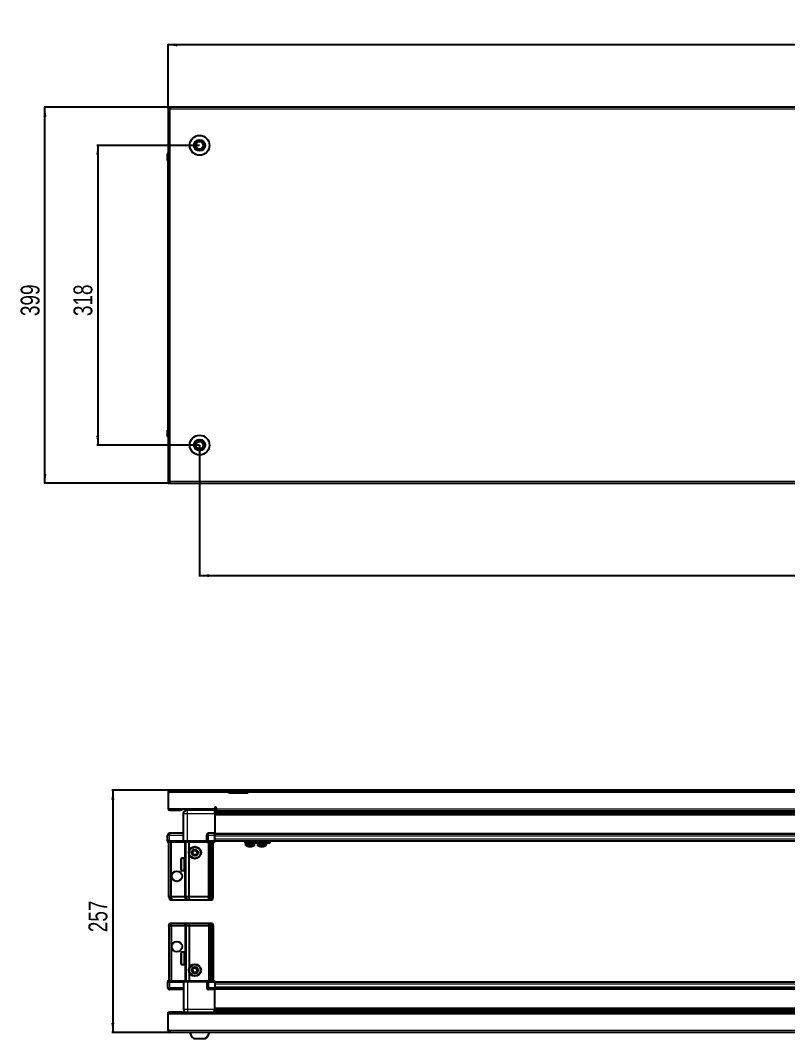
# Model space of a CAD drawing. Header units: millimetres. Extents: x 1214 to 4909, y 675 to 1887.
# Drawn here: x 1214 to 2029, y 675 to 1755 of the extents above; entities that cross this region are included whole.
import ezdxf

# ---------------------------------------------------------------- set-up
doc = ezdxf.new("R2010")
doc.units = ezdxf.units.MM
doc.layers.add('FORMAT', color=7, linetype='Continuous')
doc.styles.add('SLDTEXTSTYLE0', font='TXT', dxfattribs={"width": 0.75})
doc.dimstyles.new('SLDDIMSTYLE0', dxfattribs={"dimtxt": 20, "dimasz": 10, "dimexe": 0, "dimexo": 0.0625, "dimgap": 5, "dimtad": 2, "dimdec": 1, "dimrnd": 1e-09, "dimzin": 12, "dimdsep": 46, "dimtxsty": 'SLDTEXTSTYLE0', "dimsah": 1, "dimcen": 0.09, "dimadec": 0, "dimazin": 3, "dimtfac": 1, "dimtofl": 0, "dimtmove": 0, "dimatfit": 3, "dimfxl": 0, "dimfrac": 2, "dimtolj": 1, "dimtzin": 12, "dimarcsym": 0})

# ---------------------------------------------------------------- blocks, each defined once
blk = doc.blocks.new('_D')
at = {"layer": 'FORMAT'}
for p, q in [((1370.4, 1662.8), (1238.9, 1662.8)), ((1239.9, 1263.8), (1239.9, 1662.8)), ((1370.4, 1263.8), (1238.9, 1263.8))]:
    blk.add_line(p, q, dxfattribs=at)
for points in [[(1239.9, 1662.8), (1238.3, 1652.8), (1241.4, 1652.8)], [(1239.9, 1263.8), (1241.4, 1273.8), (1238.3, 1273.8)]]:
    blk.add_solid(points, dxfattribs=at)
at = {"layer": 'FORMAT', "insert": (1214.1, 1441.2), "char_height": 20, "attachment_point": 1, "rotation": 90, "style": 'SLDTEXTSTYLE0'}
blk.add_mtext('399', dxfattribs=at)
blk = doc.blocks.new('_D_1')
at = {"layer": 'FORMAT'}
for p, q in [((1370.4, 1662.8), (1370.4, 1729.8)), ((2769.4, 1728.8), (1370.4, 1728.8)), ((2769.4, 1662.8), (2769.4, 1729.8))]:
    blk.add_line(p, q, dxfattribs=at)
for points in [[(1370.4, 1728.8), (1380.4, 1727.3), (1380.4, 1730.4)], [(2769.4, 1728.8), (2759.4, 1730.4), (2759.4, 1727.3)]]:
    blk.add_solid(points, dxfattribs=at)
at = {"layer": 'FORMAT', "insert": (2040.3, 1754.6), "char_height": 20, "attachment_point": 1, "style": 'SLDTEXTSTYLE0'}
blk.add_mtext('1399', dxfattribs=at)
blk = doc.blocks.new('_D_2')
at = {"layer": 'FORMAT'}
for p, q in [((1403.9, 1304.3), (1403.9, 1164.8)), ((2735.9, 1304.3), (2735.9, 1164.8)), ((1403.9, 1165.8), (2735.9, 1165.8))]:
    blk.add_line(p, q, dxfattribs=at)
for points in [[(1403.9, 1165.8), (1413.9, 1164.3), (1413.9, 1167.4)], [(2735.9, 1165.8), (2725.9, 1167.4), (2725.9, 1164.3)]]:
    blk.add_solid(points, dxfattribs=at)
at = {"layer": 'FORMAT', "insert": (2040.3, 1191.6), "char_height": 20, "attachment_point": 1, "style": 'SLDTEXTSTYLE0'}
blk.add_mtext('1332', dxfattribs=at)
blk = doc.blocks.new('_D_4')
at = {"layer": 'FORMAT'}
for p, q in [((1403.9, 1622.3), (1294.9, 1622.3)), ((1295.9, 1622.3), (1295.9, 1304.3)), ((1403.9, 1304.3), (1294.9, 1304.3))]:
    blk.add_line(p, q, dxfattribs=at)
for points in [[(1295.9, 1622.3), (1294.3, 1612.3), (1297.4, 1612.3)], [(1295.9, 1304.3), (1297.4, 1314.3), (1294.3, 1314.3)]]:
    blk.add_solid(points, dxfattribs=at)
at = {"layer": 'FORMAT', "insert": (1270.1, 1441.2), "char_height": 20, "attachment_point": 1, "rotation": 90, "style": 'SLDTEXTSTYLE0'}
blk.add_mtext('318', dxfattribs=at)
blk = doc.blocks.new('_D_9')
at = {"layer": 'FORMAT'}
for p, q in [((2064.1, 938.2), (1310.9, 938.2)), ((1311.9, 938.2), (1311.9, 681.2)), ((1372.5, 681.2), (1310.9, 681.2))]:
    blk.add_line(p, q, dxfattribs=at)
for points in [[(1311.9, 938.2), (1310.3, 928.2), (1313.4, 928.2)], [(1311.9, 681.2), (1313.4, 691.2), (1310.3, 691.2)]]:
    blk.add_solid(points, dxfattribs=at)
at = {"layer": 'FORMAT', "insert": (1286.1, 787.6), "char_height": 20, "attachment_point": 1, "rotation": 90, "style": 'SLDTEXTSTYLE0'}
blk.add_mtext('257', dxfattribs=at)

msp = doc.modelspace()

# ---------------------------------------------------------------- linework, layer by layer
at = {"color": 7, "linetype": 'Continuous', "lineweight": 25}
for p, q in [((1370.37, 1661.33), (1370.37, 1662.83)), ((1372.47, 1662.83), (1370.37, 1662.83)), ((1370.37, 1661.33), (1372.47, 1661.33)), ((1370.37, 1661.33), (1370.37, 1660.73)), ((1370.37, 1660.73), (1370.37, 1265.93)), ((1370.37, 1660.73), (1372.47, 1660.73)), ((1372.47, 1662.83), (1372.47, 1660.73)), ((2767.27, 1662.83), (1372.47, 1662.83)), ((1369.87, 1612.83), (1369.87, 1606.33)), ((1369.87, 1606.33), (1369.87, 1612.83)), ((1369.87, 1606.33), (1369.87, 1606.33)), ((1370.37, 1606.33), (1369.87, 1606.33)), ((1370.02, 1606.33), (1370.02, 1320.33)), ((1369.87, 1320.33), (1369.87, 1320.33)), ((1369.87, 1313.83), (1369.87, 1320.33)), ((1369.87, 1320.33), (1369.87, 1320.33)), ((1369.87, 1320.33), (1369.87, 1313.83)), ((1370.37, 1320.33), (1369.87, 1320.33)), ((1370.37, 1312.51), (1370.37, 1312.51)), ((1372.47, 1265.93), (1370.37, 1265.93)), ((1370.37, 1265.93), (1370.37, 1265.33)), ((1372.47, 1265.33), (1370.37, 1265.33)), ((1370.37, 1265.33), (1370.37, 1263.83)), ((1372.47, 1265.93), (1372.47, 1263.83)), ((1370.37, 1263.83), (1372.47, 1263.83)), ((1372.47, 1263.83), (2767.27, 1263.83)), ((1371.37, 935.84), (1370.37, 935.84)), ((1370.37, 935.84), (1370.37, 934.94)), ((1371.37, 934.94), (1370.37, 934.94)), ((1370.37, 934.94), (1370.37, 918.44)), ((1371.37, 935.84), (1371.37, 934.94)), ((1371.97, 937.94), (1434.87, 937.94)), ((1434.87, 935.84), (1434.87, 937.94)), ((1434.87, 937.94), (1444.87, 937.94)), ((1444.87, 936.44), (1434.87, 936.44)), ((1434.87, 934.94), (1434.87, 935.84)), ((1454.87, 934.94), (1434.87, 934.94)), ((1444.87, 937.94), (1454.87, 937.94)), ((1454.87, 936.44), (1444.87, 936.44)), ((1454.87, 937.94), (1454.87, 935.84)), ((1454.87, 937.94), (2684.87, 937.94)), ((1454.87, 934.94), (1454.87, 935.84)), ((1370.37, 918.44), (1419.87, 918.44)), ((1385.37, 918.44), (1385.37, 916.94)), ((1390.62, 918.44), (1390.62, 916.94)), ((1417.12, 916.94), (1417.12, 918.44)), ((1419.87, 918.44), (1419.87, 919.29)), ((1419.87, 918.44), (1419.87, 916.94)), ((1421.87, 919.29), (1421.87, 918.54)), ((1421.87, 916.44), (1421.87, 918.54)), ((1372.47, 916.94), (1383.37, 916.94)), ((1385.37, 916.94), (1383.37, 916.94)), ((1386.87, 884.44), (1386.87, 913.44)), ((1419.87, 916.94), (1390.87, 916.94)), ((1419.87, 916.29), (1443.75, 916.29)), ((2719.87, 914.49), (1419.87, 914.49)), ((2719.87, 914.46), (1419.87, 914.46)), ((1419.87, 913.44), (1419.87, 892.44)), ((1421.87, 916.44), (2057.37, 916.44)), ((1438.38, 916.44), (1438.38, 916.29)), ((1438.54, 916.44), (1438.54, 916.29)), ((1438.74, 916.44), (1438.74, 916.29)), ((1439.29, 916.44), (1439.29, 916.29)), ((1439.71, 916.44), (1439.71, 916.29)), ((1440.6, 916.44), (1440.6, 916.29)), ((1441.18, 916.44), (1441.18, 916.29)), ((1442.32, 916.44), (1442.32, 916.29)), ((1443.01, 916.44), (1443.01, 916.29)), ((1443.75, 916.29), (1444.29, 916.29)), ((1444.29, 916.44), (1444.29, 916.29)), ((1444.29, 916.29), (1444.3, 916.29)), ((1444.3, 916.29), (1445.03, 916.29)), ((1444.48, 916.44), (1444.48, 916.29)), ((1444.98, 916.44), (1444.98, 916.29)), ((1445.03, 916.44), (1445.03, 916.29)), ((1445.03, 916.29), (1446, 916.29)), ((1445.03, 916.29), (1445.03, 916.29)), ((1446, 916.29), (2693.75, 916.29)), ((1446.32, 916.44), (1446.32, 916.29)), ((1446.33, 916.44), (1446.33, 916.29)), ((1447.03, 916.44), (1447.03, 916.29)), ((1448.21, 916.44), (1448.21, 916.29)), ((1448.82, 916.44), (1448.82, 916.29)), ((1449.77, 916.44), (1449.77, 916.29)), ((1450.22, 916.44), (1450.22, 916.29)), ((1450.85, 916.44), (1450.85, 916.29)), ((1451.1, 916.44), (1451.1, 916.29)), ((1451.35, 916.44), (1451.35, 916.29)), ((1451.37, 916.44), (1451.37, 916.29)), ((1369.87, 884.44), (1369.87, 890.44)), ((1386.87, 892.44), (1371.87, 892.44)), ((1411.37, 884.44), (1411.37, 890.44)), ((1419.87, 892.44), (1413.37, 892.44)), ((1419.87, 890.44), (1419.87, 892.44)), ((1419.87, 891.79), (2059.87, 891.79)), ((1419.87, 884.44), (1419.87, 890.44)), ((1369.87, 884.44), (1369.87, 884.1)), ((1369.87, 884.44), (1369.87, 884.44)), ((1369.87, 884.44), (1369.87, 884.1)), ((1371.87, 884.44), (1369.87, 884.44)), ((1369.87, 884.1), (1370.37, 883.24)), ((1369.87, 884.1), (1370.37, 883.24)), ((1370.37, 883.24), (1371.87, 883.24)), ((1371.37, 824.94), (1371.37, 883.24)), ((1371.87, 884.44), (1386.67, 884.44)), ((1386.67, 883.24), (1371.87, 883.24)), ((1373.87, 824.94), (1373.87, 883.24)), ((1386.67, 884.44), (1386.87, 884.44)), ((1386.87, 883.24), (1386.67, 883.24)), ((1386.87, 884.44), (1386.87, 883.24)), ((1386.87, 884.44), (1390.87, 884.44)), ((1390.87, 883.24), (1386.87, 883.24)), ((1389.37, 824.94), (1389.37, 883.24)), ((1390.87, 884.44), (1411.17, 884.44)), ((1411.17, 883.24), (1390.87, 883.24)), ((1392.87, 874.44), (1392.87, 883.24)), ((1411.17, 884.44), (1411.37, 884.44)), ((1411.37, 883.24), (1411.17, 883.24)), ((1411.37, 884.44), (1411.37, 883.24)), ((1413.37, 884.44), (1411.37, 884.44)), ((1411.37, 884.44), (1413.37, 884.44)), ((1411.37, 883.24), (1412.05, 883.24)), ((1419.87, 883.24), (1412.05, 883.24)), ((1413.37, 884.44), (1419.87, 884.44)), ((1413.37, 884.1), (1419.87, 884.1)), ((1414.37, 824.94), (1414.37, 883.24)), ((1415.37, 824.94), (1415.37, 883.24)), ((1416.87, 824.94), (1416.87, 883.24)), ((1418.37, 824.94), (1418.37, 883.24)), ((1419.87, 884.59), (2059.87, 884.59)), ((1419.87, 884.44), (1419.87, 884.1)), ((1419.87, 884.1), (1419.87, 883.24)), ((1452.32, 882.09), (1452.32, 884.59)), ((1455.32, 882.09), (1452.32, 882.09)), ((1452.67, 882.09), (1452.67, 880.18)), ((1455.32, 884.59), (1455.32, 882.09)), ((1475.52, 882.09), (1455.32, 882.09)), ((1462.17, 880.18), (1462.17, 882.09)), ((1465.12, 882.09), (1465.12, 880.18)), ((1465.17, 882.09), (1465.17, 880.18)), ((1474.67, 880.18), (1474.67, 882.09)), ((1475.52, 882.09), (1475.52, 884.59)), ((1478.52, 882.09), (1475.52, 882.09)), ((1478.52, 884.59), (1478.52, 882.09)), ((1384.17, 853.74), (1384.17, 865.14)), ((1387.87, 865.94), (1384.97, 865.94)), ((1387.37, 865.84), (1387.87, 865.84)), ((1387.37, 865.84), (1387.37, 865.68)), ((1387.37, 865.68), (1387.87, 865.68)), ((1387.37, 865.19), (1387.87, 865.19)), ((1387.37, 865.19), (1387.37, 864.81)), ((1387.37, 864.81), (1387.87, 864.81)), ((1387.87, 865.84), (1387.87, 865.94)), ((1387.87, 865.68), (1387.87, 865.84)), ((1387.87, 865.19), (1387.87, 865.68)), ((1387.87, 864.81), (1387.87, 865.19)), ((1387.87, 863.97), (1387.87, 864.81)), ((1392.87, 824.94), (1392.87, 869.44)), ((1387.37, 863.97), (1387.87, 863.97)), ((1387.37, 863.97), (1387.37, 863.42)), ((1387.37, 863.42), (1387.87, 863.42)), ((1387.37, 862.31), (1387.87, 862.31)), ((1387.37, 862.31), (1387.37, 861.63)), ((1387.37, 861.63), (1387.87, 861.63)), ((1387.37, 860.37), (1387.87, 860.37)), ((1387.37, 860.37), (1387.37, 859.63)), ((1387.37, 860.07), (1387.87, 860.07)), ((1387.37, 859.63), (1387.87, 859.63)), ((1387.37, 858.34), (1387.87, 858.34)), ((1387.37, 858.34), (1387.37, 857.62)), ((1387.37, 858.2), (1387.87, 858.2)), ((1387.37, 857.62), (1387.87, 857.62)), ((1387.37, 856.41), (1387.87, 856.41)), ((1387.37, 856.41), (1387.37, 855.78)), ((1387.37, 855.78), (1387.87, 855.78)), ((1387.37, 854.78), (1387.87, 854.78)), ((1387.37, 854.78), (1387.37, 854.3)), ((1387.37, 854.3), (1387.87, 854.3)), ((1387.37, 853.61), (1387.87, 853.61)), ((1387.37, 853.61), (1387.37, 853.32)), ((1387.87, 863.42), (1387.87, 863.97)), ((1387.97, 863.84), (1387.87, 863.84)), ((1387.87, 862.31), (1387.87, 863.42)), ((1387.87, 861.63), (1387.87, 862.31)), ((1387.87, 860.37), (1387.87, 861.63)), ((1387.87, 860.07), (1387.87, 860.37)), ((1387.87, 858.34), (1387.87, 859.63)), ((1387.87, 857.62), (1387.87, 858.2)), ((1387.87, 856.41), (1387.87, 857.62)), ((1387.87, 855.78), (1387.87, 856.41)), ((1387.87, 854.78), (1387.87, 855.78)), ((1387.87, 855.04), (1387.97, 855.04)), ((1387.87, 854.3), (1387.87, 854.78)), ((1387.87, 853.61), (1387.87, 854.3)), ((1387.87, 853.32), (1387.87, 853.61)), ((1387.97, 862.32), (1387.97, 863.84)), ((1387.97, 855.04), (1387.97, 862.32)), ((1388.86, 862.75), (1388.37, 863.44)), ((1388.37, 855.44), (1388.37, 863.44)), ((1388.37, 855.44), (1388.86, 856.13)), ((1389.34, 863.44), (1388.86, 862.75)), ((1388.86, 856.13), (1388.86, 862.75)), ((1388.86, 856.13), (1389.34, 855.44)), ((1389.37, 863.44), (1389.34, 863.44)), ((1389.34, 855.44), (1389.34, 863.44)), ((1389.34, 855.44), (1389.37, 855.44)), ((1384.97, 852.94), (1387.87, 852.94)), ((1387.37, 853.32), (1387.87, 853.32)), ((1387.37, 853), (1387.87, 853)), ((1387.37, 853), (1387.37, 852.94)), ((1387.37, 852.94), (1387.87, 852.94)), ((1387.87, 853), (1387.87, 853.32)), ((1387.87, 852.94), (1387.87, 853)), ((1387.87, 852.94), (1387.87, 852.94)), ((1373.87, 824.94), (1371.37, 824.94)), ((1371.37, 824.94), (1372.18, 821.94)), ((1372.18, 821.94), (1374.03, 821.94)), ((1388.37, 824.94), (1373.87, 824.94)), ((1373.87, 824.94), (1374.03, 821.94)), ((1374.03, 821.94), (1388.37, 821.94)), ((1389.37, 824.94), (1388.37, 824.94)), ((1388.37, 821.94), (1390.18, 821.94)), ((1392.87, 824.94), (1389.37, 824.94)), ((1389.37, 824.94), (1390.18, 821.94)), ((1390.18, 821.94), (1393.21, 821.94)), ((1413.37, 824.94), (1392.87, 824.94)), ((1393.21, 821.94), (1392.87, 824.94)), ((1393.21, 821.94), (1413.37, 821.94)), ((1414.37, 824.94), (1413.37, 824.94)), ((1413.37, 821.94), (1415.18, 821.94)), ((1415.37, 824.94), (1414.37, 824.94)), ((1415.18, 821.94), (1414.37, 824.94)), ((1415.18, 821.94), (1415.92, 821.94)), ((1416.87, 824.94), (1415.37, 824.94)), ((1415.92, 821.94), (1415.37, 824.94)), ((1415.92, 821.94), (1416.42, 821.94)), ((1416.42, 821.94), (1416.87, 824.94)), ((1416.42, 821.94), (1417.57, 821.94)), ((1418.37, 824.94), (1416.87, 824.94)), ((1417.57, 821.94), (1418.37, 824.94)), ((1371.37, 794.24), (1372.18, 797.24)), ((1373.87, 794.24), (1371.37, 794.24)), ((1371.37, 794.24), (1371.37, 735.94)), ((1372.18, 797.24), (1374.03, 797.24)), ((1373.87, 794.24), (1374.03, 797.24)), ((1388.37, 794.24), (1373.87, 794.24)), ((1373.87, 794.24), (1373.87, 735.94)), ((1374.03, 797.24), (1388.37, 797.24)), ((1388.37, 797.24), (1390.18, 797.24)), ((1389.37, 794.24), (1388.37, 794.24)), ((1389.37, 794.24), (1390.18, 797.24)), ((1392.87, 794.24), (1389.37, 794.24)), ((1389.37, 794.24), (1389.37, 735.94)), ((1390.18, 797.24), (1393.21, 797.24)), ((1393.21, 797.24), (1392.87, 794.24)), ((1413.37, 794.24), (1392.87, 794.24)), ((1392.87, 794.24), (1392.87, 749.74)), ((1393.21, 797.24), (1413.37, 797.24)), ((1413.37, 797.24), (1415.18, 797.24)), ((1414.37, 794.24), (1413.37, 794.24)), ((1415.18, 797.24), (1414.37, 794.24)), ((1414.37, 794.24), (1414.37, 735.94)), ((1415.37, 794.24), (1414.37, 794.24)), ((1415.18, 797.24), (1415.92, 797.24)), ((1415.92, 797.24), (1415.37, 794.24)), ((1415.37, 794.24), (1415.37, 735.94)), ((1416.87, 794.24), (1415.37, 794.24)), ((1415.92, 797.24), (1416.42, 797.24)), ((1416.42, 797.24), (1417.57, 797.24)), ((1416.42, 797.24), (1416.87, 794.24)), ((1416.87, 794.24), (1416.87, 735.94)), ((1418.37, 794.24), (1416.87, 794.24)), ((1417.57, 797.24), (1418.37, 794.24)), ((1418.37, 794.24), (1418.37, 735.94)), ((1384.17, 754.04), (1384.17, 765.44)), ((1387.37, 766.24), (1384.97, 766.24)), ((1387.37, 766.24), (1387.37, 766.23)), ((1387.37, 766.23), (1387.87, 766.23)), ((1387.37, 766.04), (1387.87, 766.04)), ((1387.37, 766.04), (1387.37, 765.82)), ((1387.37, 765.82), (1387.87, 765.82)), ((1387.37, 765.25), (1387.87, 765.25)), ((1387.37, 765.25), (1387.37, 764.82)), ((1387.37, 764.82), (1387.87, 764.82)), ((1387.37, 763.91), (1387.87, 763.91)), ((1387.37, 763.91), (1387.37, 763.32)), ((1387.37, 763.32), (1387.87, 763.32)), ((1387.37, 762.17), (1387.87, 762.17)), ((1387.37, 762.17), (1387.37, 761.47)), ((1387.37, 761.47), (1387.87, 761.47)), ((1387.37, 760.19), (1387.87, 760.19)), ((1387.37, 760.19), (1387.37, 759.45)), ((1387.37, 760.04), (1387.87, 760.04)), ((1387.37, 759.54), (1387.87, 759.54)), ((1387.37, 759.45), (1387.87, 759.45)), ((1387.37, 758.16), (1387.87, 758.16)), ((1387.37, 758.16), (1387.37, 757.46)), ((1387.37, 757.46), (1387.87, 757.46)), ((1387.37, 756.29), (1387.87, 756.29)), ((1387.37, 756.29), (1387.37, 755.69)), ((1387.87, 766.04), (1387.87, 766.23)), ((1387.87, 765.82), (1387.87, 766.04)), ((1387.87, 765.25), (1387.87, 765.82)), ((1387.87, 764.82), (1387.87, 765.25)), ((1387.87, 763.91), (1387.87, 764.82)), ((1387.97, 764.14), (1387.87, 764.14)), ((1387.87, 763.32), (1387.87, 763.91)), ((1387.87, 762.17), (1387.87, 763.32)), ((1387.87, 761.47), (1387.87, 762.17)), ((1387.87, 760.19), (1387.87, 761.47)), ((1387.87, 760.04), (1387.87, 760.19)), ((1387.87, 759.45), (1387.87, 759.54)), ((1387.87, 758.16), (1387.87, 759.45)), ((1387.87, 757.46), (1387.87, 758.16)), ((1387.87, 756.29), (1387.87, 757.46)), ((1387.87, 755.69), (1387.87, 756.29)), ((1387.97, 755.34), (1387.97, 764.14)), ((1388.86, 763.05), (1388.37, 763.74)), ((1388.37, 755.74), (1388.37, 763.74)), ((1388.37, 755.74), (1388.86, 756.43)), ((1389.34, 763.74), (1388.86, 763.05)), ((1388.86, 756.43), (1388.86, 763.05)), ((1388.86, 756.43), (1389.34, 755.74)), ((1389.37, 763.74), (1389.34, 763.74)), ((1389.34, 755.74), (1389.34, 763.74)), ((1384.97, 753.24), (1387.37, 753.24)), ((1387.37, 755.69), (1387.87, 755.69)), ((1387.37, 754.76), (1387.87, 754.76)), ((1387.37, 754.76), (1387.37, 754.31)), ((1387.37, 754.31), (1387.87, 754.31)), ((1387.37, 753.71), (1387.87, 753.71)), ((1387.37, 753.71), (1387.37, 753.47)), ((1387.37, 753.47), (1387.87, 753.47)), ((1387.37, 753.25), (1387.87, 753.25)), ((1387.37, 753.25), (1387.37, 753.24)), ((1387.37, 753.24), (1387.87, 753.24)), ((1387.87, 754.76), (1387.87, 755.69)), ((1387.87, 755.34), (1387.97, 755.34)), ((1387.87, 754.31), (1387.87, 754.76)), ((1387.87, 753.71), (1387.87, 754.31)), ((1387.87, 753.47), (1387.87, 753.71)), ((1387.87, 753.25), (1387.87, 753.47)), ((1387.87, 753.24), (1387.87, 753.25)), ((1389.34, 755.74), (1389.37, 755.74)), ((1370.37, 735.94), (1369.87, 735.07)), ((1369.87, 734.74), (1369.87, 735.07)), ((1369.87, 734.74), (1371.87, 734.74)), ((1369.87, 734.74), (1369.87, 728.74)), ((1371.87, 735.94), (1370.37, 735.94)), ((1371.87, 735.94), (1386.67, 735.94)), ((1386.67, 734.74), (1371.87, 734.74)), ((1371.87, 734.74), (1386.67, 734.74)), ((1386.67, 735.94), (1386.87, 735.94)), ((1386.87, 734.74), (1386.67, 734.74)), ((1386.87, 734.74), (1386.87, 735.94)), ((1386.87, 735.94), (1390.87, 735.94)), ((1390.87, 734.74), (1386.87, 734.74)), ((1386.87, 734.74), (1386.87, 705.74)), ((1390.87, 735.94), (1411.17, 735.94)), ((1411.17, 734.74), (1390.87, 734.74)), ((1392.87, 744.74), (1392.87, 735.94)), ((1411.17, 735.94), (1411.37, 735.94)), ((1411.37, 734.74), (1411.17, 734.74)), ((1411.37, 734.74), (1411.37, 735.94)), ((1412.05, 735.94), (1411.37, 735.94)), ((1411.37, 734.74), (1413.37, 734.74)), ((1411.37, 734.74), (1411.37, 728.74)), ((1412.05, 735.94), (1419.87, 735.94)), ((1419.87, 735.07), (1413.37, 735.07)), ((1419.87, 734.74), (1413.37, 734.74)), ((1413.37, 734.74), (1419.87, 734.74)), ((1419.87, 735.94), (1419.87, 735.07)), ((1419.87, 735.07), (1419.87, 735.07)), ((1419.87, 734.74), (1419.87, 735.07)), ((1419.87, 734.74), (1419.87, 734.74)), ((1419.87, 734.74), (1419.87, 728.74)), ((2059.87, 734.59), (1419.87, 734.59)), ((1386.87, 726.74), (1371.87, 726.74)), ((1419.87, 726.74), (1413.37, 726.74)), ((1419.87, 728.74), (1419.87, 726.74)), ((2059.87, 727.39), (1419.87, 727.39)), ((1419.87, 705.74), (1419.87, 726.74)), ((1370.37, 700.64), (1370.37, 702.74)), ((1370.37, 702.74), (2769.37, 702.74)), ((1385.37, 702.84), (1372.47, 702.84)), ((1385.37, 702.84), (1385.37, 702.74)), ((1419.72, 702.74), (1419.72, 705.74)), ((1419.87, 704.71), (2719.87, 704.71)), ((1419.87, 704.68), (2719.87, 704.68)), ((1443.75, 702.89), (1419.87, 702.89)), ((1438.37, 702.74), (1438.37, 702.89)), ((1438.41, 702.74), (1438.41, 702.89)), ((1438.68, 702.74), (1438.68, 702.89)), ((1438.95, 702.74), (1438.95, 702.89)), ((1439.6, 702.74), (1439.6, 702.89)), ((1440.06, 702.74), (1440.06, 702.89)), ((1441.03, 702.74), (1441.03, 702.89)), ((1441.65, 702.74), (1441.65, 702.89)), ((1442.83, 702.74), (1442.83, 702.89)), ((1443.49, 702.74), (1443.49, 702.89)), ((1443.55, 702.74), (1443.55, 702.89)), ((1444.84, 702.89), (1443.75, 702.89)), ((1445.57, 702.89), (1444.84, 702.89)), ((1444.84, 702.74), (1444.84, 702.89)), ((1444.84, 702.89), (1444.84, 702.89)), ((1444.85, 702.74), (1444.85, 702.89)), ((1445.35, 702.74), (1445.35, 702.89)), ((1445.58, 702.89), (1445.57, 702.89)), ((1445.58, 702.74), (1445.58, 702.89)), ((1446, 702.89), (1445.58, 702.89)), ((2693.75, 702.89), (1446, 702.89)), ((1446.85, 702.74), (1446.85, 702.89)), ((1447.54, 702.74), (1447.54, 702.89)), ((1448.67, 702.74), (1448.67, 702.89)), ((1449.24, 702.74), (1449.24, 702.89)), ((1450.11, 702.74), (1450.11, 702.89)), ((1450.52, 702.74), (1450.52, 702.89)), ((1451.05, 702.74), (1451.05, 702.89)), ((1451.24, 702.74), (1451.24, 702.89)), ((1451.37, 702.74), (1451.37, 702.89)), ((1370.37, 683.34), (1370.37, 700.64)), ((1372.47, 683.34), (1370.37, 683.34)), ((1372.47, 683.34), (1372.47, 681.24)), ((2767.27, 681.24), (1372.47, 681.24)), ((1397.87, 674.64), (1409.87, 674.64))]:
    msp.add_line(p, q, dxfattribs=at)
at = {"color": 8, "linetype": 'Continuous', "lineweight": 18}
for p, q in [((2767.27, 1660.73), (1372.47, 1660.73)), ((1372.47, 1660.73), (1372.47, 1265.93)), ((1370.37, 1612.83), (1369.87, 1612.83)), ((1370.37, 1313.83), (1369.87, 1313.83)), ((1372.47, 1265.93), (2767.27, 1265.93)), ((1434.87, 935.84), (1371.37, 935.84)), ((1444.87, 936.44), (1444.87, 937.94)), ((2684.87, 935.84), (1454.87, 935.84)), ((1372.47, 918.44), (1372.47, 916.94)), ((1383.37, 916.94), (1383.37, 918.44)), ((1421.87, 918.54), (2057.37, 918.54)), ((1390.87, 913.44), (1419.87, 913.44)), ((1390.87, 884.44), (1390.87, 913.44)), ((1419.87, 916.94), (1421.87, 916.94)), ((2719.87, 915.7), (1419.87, 915.7)), ((1419.87, 913.25), (2719.87, 913.25)), ((2719.87, 911.84), (1419.87, 911.84)), ((1369.87, 890.44), (1371.87, 890.44)), ((1371.87, 892.44), (1371.87, 890.44)), ((1371.87, 884.44), (1371.87, 890.44)), ((1371.87, 890.44), (1386.87, 890.44)), ((1411.37, 890.44), (1413.37, 890.44)), ((1413.37, 890.44), (1413.37, 892.44)), ((1413.37, 884.44), (1413.37, 890.44)), ((1413.37, 890.44), (1419.87, 890.44)), ((1419.87, 892.44), (2059.87, 892.44)), ((1419.87, 889.79), (2059.87, 889.79)), ((1419.87, 886.59), (2059.87, 886.59)), ((1371.87, 884.44), (1371.87, 883.24)), ((1386.67, 883.24), (1386.67, 884.44)), ((1388.37, 863.44), (1388.37, 883.24)), ((1390.87, 884.44), (1390.87, 883.24)), ((1411.17, 883.24), (1411.17, 884.44)), ((1413.37, 884.44), (1413.37, 884.1)), ((1413.37, 824.94), (1413.37, 883.24)), ((1462.17, 880.18), (1452.67, 880.18)), ((1461.98, 879.81), (1452.87, 879.81)), ((1465.17, 880.18), (1465.12, 880.18)), ((1474.67, 880.18), (1465.17, 880.18)), ((1465.37, 879.81), (1465.32, 879.81)), ((1474.48, 879.81), (1465.37, 879.81)), ((1384.97, 852.94), (1384.97, 865.94)), ((1388.37, 824.94), (1388.37, 855.44)), ((1388.37, 824.94), (1388.37, 821.94)), ((1413.37, 821.94), (1413.37, 824.94)), ((1388.37, 794.24), (1388.37, 797.24)), ((1388.37, 794.24), (1388.37, 763.74)), ((1413.37, 797.24), (1413.37, 794.24)), ((1413.37, 794.24), (1413.37, 735.94)), ((1384.97, 753.24), (1384.97, 766.24)), ((1388.37, 755.74), (1388.37, 735.94)), ((1371.87, 734.74), (1371.87, 735.94)), ((1371.87, 734.74), (1371.87, 728.74)), ((1386.67, 734.74), (1386.67, 735.94)), ((1390.87, 734.74), (1390.87, 735.94)), ((1390.87, 734.74), (1390.87, 705.74)), ((1411.17, 734.74), (1411.17, 735.94)), ((1413.37, 734.74), (1413.37, 735.07)), ((1413.37, 734.74), (1413.37, 728.74)), ((1419.87, 734.74), (1419.87, 735.07)), ((1369.87, 728.74), (1371.87, 728.74)), ((1371.87, 728.74), (1386.87, 728.74)), ((1371.87, 726.74), (1371.87, 728.74)), ((1411.37, 728.74), (1413.37, 728.74)), ((1413.37, 728.74), (1419.87, 728.74)), ((1413.37, 728.74), (1413.37, 726.74)), ((2059.87, 732.59), (1419.87, 732.59)), ((2059.87, 729.39), (1419.87, 729.39)), ((2059.87, 726.74), (1419.87, 726.74)), ((1372.47, 702.74), (1372.47, 702.84)), ((1390.87, 705.74), (1419.87, 705.74)), ((1419.87, 707.33), (2719.87, 707.33)), ((2719.87, 705.92), (1419.87, 705.92)), ((1419.87, 703.47), (2719.87, 703.47)), ((2769.37, 700.64), (1370.37, 700.64)), ((2767.27, 683.34), (1372.47, 683.34))]:
    msp.add_line(p, q, dxfattribs=at)
at = {"color": 7, "linetype": 'Continuous', "lineweight": 25, "flags": 128}
msp.add_lwpolyline([(1372.47, 702.84), (1372.06, 702.8), (1371.83, 702.74)], dxfattribs=at)
at = {"color": 7, "linetype": 'Continuous', "lineweight": 25}
for centre, radius in [((1403.87, 1622.33), 10.5), ((1403.87, 1622.33), 6), ((1403.87, 1622.33), 3.9), ((1403.87, 1304.33), 10.5), ((1403.87, 1304.33), 6), ((1403.87, 1304.33), 3.9), ((1398.87, 871.94), 6.5), ((1398.87, 871.94), 3.46), ((1379.87, 846.94), 5.5), ((1379.87, 772.24), 5.5), ((1398.87, 747.24), 6.5), ((1398.87, 747.24), 3.46)]:
    msp.add_circle(centre, radius, dxfattribs=at)
at = {"color": 8, "linetype": 'Continuous', "lineweight": 18}
for centre in [(1398.87, 871.94), (1398.87, 747.24)]:
    msp.add_circle(centre, 5.7, dxfattribs=at)
at = {"color": 7, "linetype": 'Continuous', "lineweight": 25}
for centre, radius, start, end in [((1403.87, 1622.33), 4.62, 120, 180), ((1403.87, 1622.33), 4.62, 180, 240), ((1403.87, 1622.33), 4.62, 60, 120), ((1403.87, 1622.33), 4.62, 0, 60), ((1403.87, 1622.33), 4.62, 300, 0), ((1371.87, 1612.83), 2, 138.59038, 180), ((1403.87, 1622.33), 4.62, 240, 300), ((1371.87, 1313.83), 2, 180, 221.39416), ((1403.87, 1304.33), 4.62, 120, 180), ((1403.87, 1304.33), 4.62, 60, 120), ((1403.87, 1304.33), 4.62, 360, 60), ((1403.87, 1304.33), 4.62, 180, 240), ((1403.87, 1304.33), 4.62, 240, 300), ((1403.87, 1304.33), 4.62, 300, 360), ((1372.47, 919.04), 2.1, 196.60155, 270), ((1420.87, 919.29), 1, 0, 180), ((1371.87, 890.44), 2, 90, 180), ((1413.37, 890.44), 2, 90, 180), ((1453.12, 880.18), 0.45, 180, 235.28209), ((1457.42, 886.39), 8, 235.28209, 258.9392), ((1457.42, 886.39), 8, 281.00757, 304.71791), ((1461.72, 880.18), 0.45, 304.71791, 0), ((1465.57, 880.18), 0.45, 180, 235.28209), ((1465.62, 880.18), 0.45, 180, 235.28209), ((1469.87, 886.39), 8, 235.28209, 256.54113), ((1469.92, 886.39), 8, 235.28209, 259.06255), ((1469.92, 886.39), 8, 280.87532, 304.71791), ((1474.22, 880.18), 0.45, 304.71791, 0), ((1384.97, 865.14), 0.8, 90, 180), ((1398.87, 871.94), 2.5, 134.92207, 194.92207), ((1398.87, 871.94), 2.5, 194.92207, 254.92207), ((1398.87, 871.94), 2.5, 74.92207, 134.92207), ((1398.87, 871.94), 2.5, 254.92207, 314.92207), ((1398.87, 871.94), 2.5, 14.92207, 74.92207), ((1398.87, 871.94), 2.5, 314.92207, 14.92207), ((1384.97, 853.74), 0.8, 180, 270), ((1388.37, 863.84), 0.4, 180, 270), ((1388.37, 855.04), 0.4, 90, 180), ((1384.97, 765.44), 0.8, 90, 180), ((1388.37, 764.14), 0.4, 180, 270), ((1384.97, 754.04), 0.8, 180, 270), ((1388.37, 755.34), 0.4, 90, 180), ((1398.87, 747.24), 2.5, 147.37605, 207.37605), ((1398.87, 747.24), 2.5, 207.37605, 267.37605), ((1398.87, 747.24), 2.5, 87.37605, 147.37605), ((1398.87, 747.24), 2.5, 267.37605, 327.37605), ((1398.87, 747.24), 2.5, 27.37605, 87.37605), ((1398.87, 747.24), 2.5, 327.37605, 27.37605), ((1371.87, 728.74), 2, 180, 270), ((1413.37, 728.74), 2, 180, 270), ((1372.47, 683.34), 2.1, 180, 270), ((1372.47, 683.34), 0.6, 180, 270), ((1404.9, 684.26), 11.91, 194.70035, 233.8734), ((1402.85, 684.26), 11.91, 306.1266, 345.29965)]:
    msp.add_arc(centre, radius, start, end, dxfattribs=at)
for centre, start_param, end_param in [((1413.37, 880.64), 0, 0.7227342), ((1413.37, 738.53), 2.4188584, 3.1415927)]:
    msp.add_ellipse(centre, major_axis=(0, 3.46), ratio=0.5773503, start_param=start_param, end_param=end_param, dxfattribs=at)
for points, knots in [([(1399.26, 1622.33), (1399.59, 1622.9), (1400.15, 1623.88), (1400.97, 1625.31), (1401.38, 1626.02), (1401.56, 1626.33)], [0, 0, 0, 0, 0.4391308, 0.7513783, 1, 1, 1, 1]), ([(1401.56, 1618.33), (1401.23, 1618.9), (1400.67, 1619.88), (1399.85, 1621.31), (1399.44, 1622.02), (1399.26, 1622.33)], [0, 0, 0, 0, 0.4391308, 0.7513783, 1, 1, 1, 1]), ([(1401.56, 1626.33), (1401.77, 1626.33), (1402.47, 1626.33), (1403.78, 1626.33), (1405.17, 1626.33), (1405.92, 1626.33), (1406.18, 1626.33)], [0, 0, 0, 0, 0.1393293, 0.4852696, 0.8163565, 1, 1, 1, 1]), ([(1406.18, 1626.33), (1406.51, 1625.76), (1407.08, 1624.78), (1407.9, 1623.35), (1408.31, 1622.64), (1408.49, 1622.33)], [0, 0, 0, 0, 0.4391308, 0.7513783, 1, 1, 1, 1]), ([(1408.49, 1622.33), (1408.16, 1621.76), (1407.6, 1620.78), (1406.77, 1619.35), (1406.36, 1618.64), (1406.18, 1618.33)], [0, 0, 0, 0, 0.4391308, 0.7513783, 1, 1, 1, 1]), ([(1406.18, 1618.33), (1405.92, 1618.33), (1405.17, 1618.33), (1403.78, 1618.33), (1402.47, 1618.33), (1401.77, 1618.33), (1401.56, 1618.33)], [0, 0, 0, 0, 0.1836435, 0.5147304, 0.8606707, 1, 1, 1, 1]), ([(1399.26, 1304.33), (1399.59, 1304.9), (1400.15, 1305.88), (1400.97, 1307.31), (1401.38, 1308.02), (1401.56, 1308.33)], [0, 0, 0, 0, 0.4391308, 0.7513783, 1, 1, 1, 1]), ([(1401.56, 1308.33), (1401.77, 1308.33), (1402.47, 1308.33), (1403.78, 1308.33), (1405.17, 1308.33), (1405.92, 1308.33), (1406.18, 1308.33)], [0, 0, 0, 0, 0.1393293, 0.4852696, 0.8163565, 1, 1, 1, 1]), ([(1406.18, 1308.33), (1406.51, 1307.76), (1407.08, 1306.78), (1407.9, 1305.35), (1408.31, 1304.64), (1408.49, 1304.33)], [0, 0, 0, 0, 0.4391308, 0.7513783, 1, 1, 1, 1]), ([(1401.56, 1300.33), (1401.23, 1300.9), (1400.67, 1301.88), (1399.85, 1303.31), (1399.44, 1304.02), (1399.26, 1304.33)], [0, 0, 0, 0, 0.4391308, 0.7513783, 1, 1, 1, 1]), ([(1406.18, 1300.33), (1405.92, 1300.33), (1405.17, 1300.33), (1403.78, 1300.33), (1402.47, 1300.33), (1401.77, 1300.33), (1401.56, 1300.33)], [0, 0, 0, 0, 0.1836435, 0.5147304, 0.8606707, 1, 1, 1, 1]), ([(1408.49, 1304.33), (1408.16, 1303.76), (1407.6, 1302.78), (1406.77, 1301.35), (1406.36, 1300.64), (1406.18, 1300.33)], [0, 0, 0, 0, 0.4391308, 0.7513783, 1, 1, 1, 1]), ([(1371.96, 937.84), (1371.89, 937.83), (1371.57, 937.79), (1371.09, 937.46), (1370.62, 936.91), (1370.4, 936.33), (1370.38, 935.96), (1370.37, 935.84)], [0, 0, 0, 0, 0.0862, 0.3453145, 0.6044258, 0.863537, 1, 1, 1, 1]), ([(1371.37, 935.84), (1371.42, 936.09), (1371.51, 936.58), (1371.64, 937.22), (1371.77, 937.69), (1371.88, 937.91), (1371.95, 937.93), (1371.97, 937.94)], [0, 0, 0, 0, 0.2302553, 0.4485219, 0.6667858, 0.8850496, 1, 1, 1, 1]), ([(1386.87, 913.44), (1386.92, 913.88), (1386.99, 914.55), (1387.43, 915.37), (1387.88, 915.93), (1388.44, 916.38), (1389.26, 916.82), (1389.93, 916.89), (1390.37, 916.94)], [0, 0, 0, 0, 0.23945684, 0.36836066, 0.5, 0.63163934, 0.76054316, 1, 1, 1, 1]), ([(1390.87, 916.94), (1390.81, 916.94), (1390.68, 916.94), (1390.51, 916.94), (1390.4, 916.94), (1390.38, 916.94), (1390.37, 916.94)], [0, 0, 0, 0, 0.2493943, 0.5003335, 0.7501667, 1, 1, 1, 1]), ([(1419.87, 913.44), (1419.87, 913.83), (1419.87, 914.62), (1419.87, 915.67), (1419.87, 916.46), (1419.87, 916.88), (1419.87, 916.92), (1419.87, 916.94)], [0, 0, 0, 0, 0.2146939, 0.4293877, 0.6440816, 0.8587754, 1, 1, 1, 1]), ([(1455.92, 878.53), (1455.92, 878.53), (1455.92, 878.53), (1455.79, 878.56), (1455.61, 878.61), (1455.46, 878.66), (1455.38, 878.7), (1455.37, 878.71), (1455.37, 878.71), (1455.38, 878.71), (1455.41, 878.71), (1455.48, 878.69), (1455.77, 878.62), (1456.15, 878.55), (1456.56, 878.52), (1456.83, 878.55), (1456.99, 878.61), (1457.09, 878.68), (1457.17, 878.7), (1457.19, 878.71), (1457.21, 878.71), (1457.23, 878.71), (1457.27, 878.7), (1457.38, 878.67), (1457.53, 878.6), (1457.76, 878.54), (1458.05, 878.52), (1458.4, 878.54), (1458.7, 878.59), (1458.95, 878.64), (1459.06, 878.67), (1459.14, 878.69), (1459.2, 878.7), (1459.23, 878.71), (1459.25, 878.71), (1459.26, 878.71), (1459.26, 878.71)], [0, 0, 0, 0, 0.0260981, 0.0798373, 0.1372046, 0.1783571, 0.1990393, 0.2033396, 0.2076895, 0.2107229, 0.2145438, 0.2214795, 0.2486016, 0.3557772, 0.404897, 0.4544227, 0.54605, 0.5914038, 0.5971187, 0.6013251, 0.6043817, 0.6074438, 0.6119905, 0.6242286, 0.6785193, 0.7597502, 0.8043048, 0.8490258, 0.923625, 0.9513598, 0.9687075, 0.9799959, 0.9911421, 0.9954732, 0.998845, 1, 1, 1, 1]), ([(1459.26, 878.71), (1459.26, 878.71), (1459.27, 878.71), (1459.27, 878.7), (1459.23, 878.67), (1459.08, 878.6), (1458.95, 878.55), (1458.89, 878.52), (1458.94, 878.53), (1458.96, 878.54)], [0, 0, 0, 0, 0.01518292, 0.03653633, 0.09569973, 0.36014227, 0.67523868, 0.87453484, 1, 1, 1, 1]), ([(1468.41, 878.53), (1468.42, 878.53), (1468.43, 878.53), (1468.29, 878.57), (1468.13, 878.64), (1468.02, 878.69), (1468.01, 878.71), (1468.02, 878.71), (1468.03, 878.71), (1468.06, 878.71), (1468.15, 878.69), (1468.48, 878.61), (1468.91, 878.53), (1469.34, 878.53), (1469.56, 878.56), (1469.73, 878.61), (1469.85, 878.66), (1469.93, 878.7), (1469.98, 878.71), (1470.01, 878.71), (1470.03, 878.71), (1470.06, 878.71), (1470.11, 878.69), (1470.25, 878.62), (1470.4, 878.55), (1470.7, 878.52), (1471.09, 878.55), (1471.48, 878.61), (1471.77, 878.68), (1471.88, 878.7), (1471.9, 878.71), (1471.92, 878.71), (1471.92, 878.71), (1471.92, 878.7), (1471.86, 878.67), (1471.69, 878.6), (1471.49, 878.54), (1471.45, 878.53), (1471.44, 878.53)], [0, 0, 0, 0, 0.0283629, 0.08068229, 0.1383562, 0.16729235, 0.17091751, 0.17379549, 0.1766977, 0.18004982, 0.18639917, 0.21307731, 0.31901904, 0.35398038, 0.39928328, 0.44764465, 0.48233679, 0.49977215, 0.50339732, 0.50706434, 0.5096216, 0.51284268, 0.51868955, 0.54155386, 0.63190424, 0.67331293, 0.71506372, 0.79230674, 0.83054067, 0.83535832, 0.8389044, 0.84148121, 0.84406255, 0.84789549, 0.85821238, 0.90398018, 0.97245884, 1, 1, 1, 1]), ([(1396.09, 872.69), (1396.45, 873.05), (1397.13, 873.73), (1397.81, 874.41), (1398.13, 874.73)], [0, 0, 0, 0, 0.53468586, 1, 1, 1, 1]), ([(1396.83, 869.9), (1396.74, 870.23), (1396.53, 871.03), (1396.27, 871.99), (1396.12, 872.57), (1396.09, 872.69)], [0, 0, 0, 0, 0.3629006, 0.8668753, 1, 1, 1, 1]), ([(1399.62, 869.15), (1399.12, 869.28), (1398.19, 869.53), (1397.26, 869.78), (1396.83, 869.9)], [0, 0, 0, 0, 0.5346859, 1, 1, 1, 1]), ([(1398.13, 874.73), (1398.63, 874.59), (1399.56, 874.34), (1400.49, 874.09), (1400.92, 873.97)], [0, 0, 0, 0, 0.53468586, 1, 1, 1, 1]), ([(1401.66, 871.19), (1401.3, 870.82), (1400.61, 870.14), (1399.93, 869.46), (1399.62, 869.15)], [0, 0, 0, 0, 0.5346859, 1, 1, 1, 1]), ([(1400.92, 873.97), (1400.95, 873.85), (1401.1, 873.28), (1401.36, 872.31), (1401.57, 871.52), (1401.66, 871.19)], [0, 0, 0, 0, 0.1331247, 0.6370994, 1, 1, 1, 1]), ([(1395.99, 747.37), (1396.27, 747.8), (1396.79, 748.62), (1397.31, 749.42), (1397.55, 749.8)], [0, 0, 0, 0, 0.5346859, 1, 1, 1, 1]), ([(1397.32, 744.8), (1397.26, 744.92), (1396.98, 745.45), (1396.53, 746.33), (1396.15, 747.06), (1395.99, 747.37)], [0, 0, 0, 0, 0.1331247, 0.6370994, 1, 1, 1, 1]), ([(1397.55, 749.8), (1398.06, 749.78), (1399.03, 749.73), (1399.98, 749.69), (1400.43, 749.67)], [0, 0, 0, 0, 0.5346859, 1, 1, 1, 1]), ([(1401.76, 747.1), (1401.48, 746.67), (1400.96, 745.86), (1400.44, 745.05), (1400.2, 744.67)], [0, 0, 0, 0, 0.5346859, 1, 1, 1, 1]), ([(1400.43, 749.67), (1400.59, 749.36), (1400.97, 748.63), (1401.42, 747.75), (1401.7, 747.22), (1401.76, 747.1)], [0, 0, 0, 0, 0.3629006, 0.8668753, 1, 1, 1, 1]), ([(1400.2, 744.67), (1399.69, 744.7), (1398.72, 744.74), (1397.76, 744.78), (1397.32, 744.8)], [0, 0, 0, 0, 0.5346859, 1, 1, 1, 1]), ([(1386.87, 705.74), (1386.92, 705.3), (1386.99, 704.62), (1387.43, 703.8), (1387.88, 703.25), (1388.29, 702.89), (1388.55, 702.76), (1388.59, 702.74)], [0, 0, 0, 0, 0.3630185, 0.5584377, 0.7580039, 0.9575702, 1, 1, 1, 1]), ([(1419.87, 705.74), (1419.87, 705.34), (1419.87, 704.55), (1419.87, 703.53), (1419.87, 702.9), (1419.87, 702.75), (1419.87, 702.74)], [0, 0, 0, 0, 0.3255201, 0.6510403, 0.9765604, 1, 1, 1, 1])]:
    msp.add_open_spline(points, degree=3, knots=knots, dxfattribs=at)
at = {"color": 8, "linetype": 'Continuous', "lineweight": 18}
for points in [[(1386.87, 913.44), (1386.93, 913.44), (1387.05, 913.44), (1387.98, 913.44), (1389.3, 913.44), (1390.35, 913.44), (1390.87, 913.44)], [(1386.87, 705.74), (1386.93, 705.74), (1387.05, 705.74), (1387.98, 705.74), (1389.3, 705.74), (1390.35, 705.74), (1390.87, 705.74)]]:
    msp.add_open_spline(points, degree=3, dxfattribs=at)
for points, knots in [([(1390.87, 913.44), (1390.87, 913.88), (1390.87, 914.55), (1390.87, 915.37), (1390.87, 915.93), (1390.87, 916.38), (1390.87, 916.82), (1390.87, 916.89), (1390.87, 916.94)], [0, 0, 0, 0, 0.2394568, 0.3683607, 0.5, 0.6316393, 0.7605432, 1, 1, 1, 1]), ([(1390.87, 705.74), (1390.87, 705.3), (1390.87, 704.62), (1390.87, 703.8), (1390.87, 703.25), (1390.87, 702.89), (1390.87, 702.76), (1390.87, 702.74)], [0, 0, 0, 0, 0.36301846, 0.55843766, 0.75800394, 0.95757021, 1, 1, 1, 1])]:
    msp.add_open_spline(points, degree=3, knots=knots, dxfattribs=at)

# ---------------------------------------------------------------- dimensions: what is measured, and where the dimension line sits
at = {"layer": 'FORMAT'}
dim = msp.add_linear_dim(base=(1370.37, 1728.83), p1=(2769.37, 1662.83), p2=(1370.37, 1662.83), dimstyle='SLDDIMSTYLE0', dxfattribs=at)
dim.commit()
dim.dimension.update_dxf_attribs({"geometry": '_D_1', "text_midpoint": (2069.87, 1728.83), "dimtype": 160})
for base, p1, p2, angle, picture, middle in [((1239.87, 1662.83), (1370.37, 1263.83), (1370.37, 1662.83), 90, '_D', (1239.87, 1463.33)), ((1295.87, 1304.33), (1403.87, 1622.33), (1403.87, 1304.33), 90, '_D_4', (1295.87, 1463.33)), ((2735.87, 1165.83), (1403.87, 1304.33), (2735.87, 1304.33), 0, '_D_2', (2069.87, 1165.83)), ((1311.87, 681.24), (2064.09, 938.24), (1372.47, 681.24), 90, '_D_9', (1311.87, 809.74))]:
    dim = msp.add_linear_dim(base=base, p1=p1, p2=p2, angle=angle, dimstyle='SLDDIMSTYLE0', dxfattribs=at)
    dim.commit()
    dim.dimension.update_dxf_attribs({"geometry": picture, "text_midpoint": middle, "dimtype": 160})

doc.saveas('drawing.dxf')
